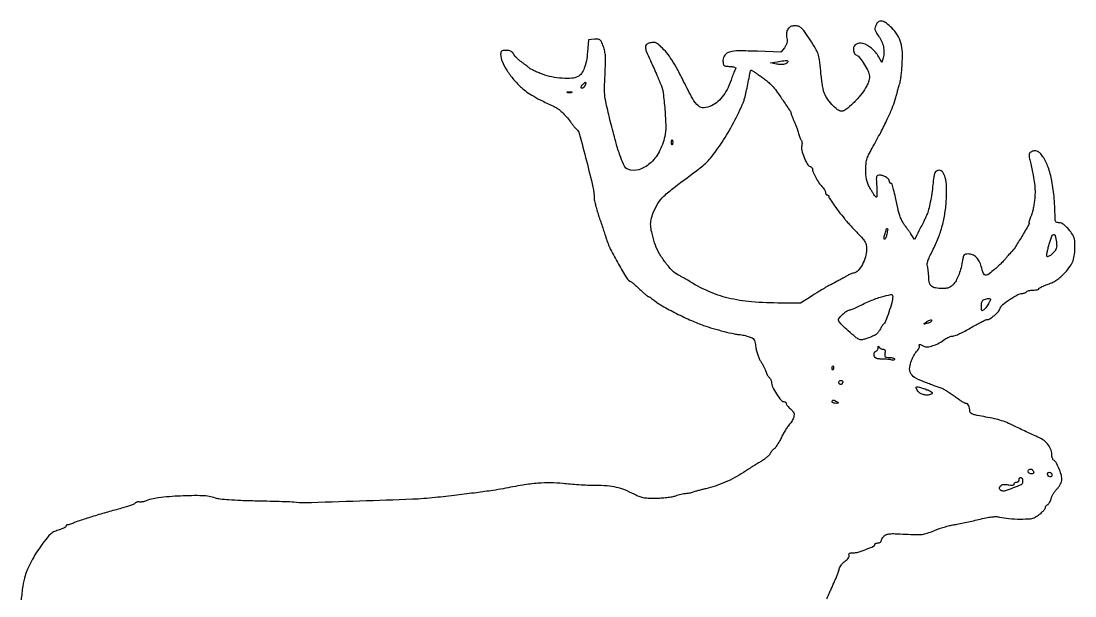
# Model space of a CAD drawing. Extents: x 0 to 666, y 1 to 701.
# Drawn here: x 24 to 666, y 351 to 701 of the extents above; entities that cross this region are included whole.
import ezdxf

# ---------------------------------------------------------------- set-up
doc = ezdxf.new("R2010")
doc.units = 0

msp = doc.modelspace()

# ---------------------------------------------------------------- linework, layer by layer
msp.add_lwpolyline([(514.696828, 348.957561, 0.047859), (515.677219, 350.80378, -0.003579), (516.424465, 352.572798, -0.001614), (517.428708, 354.882985, -0.001598), (518.504751, 357.315483, -0.002182), (519.490908, 359.5, 0.008851), (520.410235, 361.611119, 0.008065), (521.28432, 363.819559, 0.008097), (522.001707, 365.818599, 0.025757), (522.389575, 367.183606, -0.06863), (522.836892, 368.363429, -0.0353), (523.69134, 369.696461, -0.034278), (524.78186, 370.967494, -0.043624), (525.957216, 371.969535, 0.033176), (527.137792, 372.934229, 0.057272), (527.958729, 373.899152, 0.075857), (528.377212, 374.79014, 0.164995), (528.347839, 375.535929, -0.126905), (528.270233, 376.214053, -0.22538), (528.572899, 376.674146, -0.112559), (529.344845, 376.931165, -0.024312), (530.759659, 377, 0.072265), (533.920344, 377.459212, 0.020329), (538.648837, 379.074664, 0.012604), (543.264797, 380.99948, 0.295834), (544, 382.133325, -0.213738), (544.148488, 382.464817, -0.080072), (544.5875, 382.745414, -0.060915), (545.234266, 382.93647, -0.041412), (546, 383, 0.065448), (546.764581, 383.100511, 0.082843), (547.4125, 383.395097, 0.099075), (547.84589, 383.832092, 0.146983), (548, 384.345012, -0.098865), (548.12602, 384.976116, -0.037944), (548.533036, 385.777318, -0.035724), (549.120223, 386.604525, -0.036645), (549.814591, 387.332207, -0.10634), (551.258915, 388.166245, -0.058138), (553.273932, 388.565595, -0.029104), (556.494671, 388.634252, -0.005069), (562.569457, 388.348431, 0.006409), (569.336317, 388.048223, 0.038036), (572.871222, 388.205695, 0.05171), (575.8627, 388.886852, 0.017938), (580.004866, 390.46057, -0.016392), (582.907201, 391.573522, -0.01124), (586.265655, 392.652712, -0.011341), (589.550708, 393.546874, -0.02248), (592.197363, 394.078194, 0.010061), (595.025593, 394.573253, 0.003782), (598.966129, 395.376023, 0.003744), (603.244184, 396.314832, 0.004544), (607.239421, 397.261254, -0.009502), (611.75735, 398.284296, -0.021562), (615.214098, 398.844145, -0.028466), (617.920039, 399.008136, -0.05732), (620.042058, 398.771831, 0.033896), (625.806317, 397.855485, 0.021204), (632.634305, 397.531029, 0.017627), (638.938304, 397.721278, 0.125798), (641.815997, 398.661205, 0.018084), (644.377724, 400.421858, 0.032048), (646.333227, 402.076935, 0.037854), (647.633976, 403.534317, 0.164715), (648, 404.615252, -0.105899), (648.104499, 405.103111, -0.06659), (648.412926, 405.600563, -0.062368), (648.868269, 406.031817, -0.066912), (649.405704, 406.325442, 0.127473), (649.992878, 406.744618, 0.043655), (650.596606, 407.608458, 0.040009), (651.12401, 408.720787, 0.036659), (651.485872, 409.935675, -0.05419), (651.952037, 411.321555, -0.02692), (652.819913, 412.962139, -0.026356), (653.912785, 414.58345, -0.034912), (655.080168, 415.926322, 0.034352), (656.372783, 417.409899, 0.049423), (657.281592, 418.894607, 0.054599), (657.81816, 420.404623, 0.058149), (658, 421.962915, 0.074689), (657.58215, 424.744575, 0.027503), (656.205563, 428.478673, 0.025281), (654.493799, 431.944643, 0.12767), (653.01429, 433.491168, -0.114334), (652.625129, 433.877116, -0.049643), (652.297948, 434.533099, -0.0456), (652.075105, 435.331091, -0.045326), (652, 436.157888, 0.084046), (651.435991, 439.489528, 0.072293), (649.794337, 442.64491, 0.069729), (647.254579, 445.299472, 0.068803), (644.072015, 447.167938, -0.008875), (641.715371, 448.195679, -0.002713), (638.188728, 449.831949, -0.002714), (634.258858, 451.707408, -0.002965), (630.464079, 453.571614, 0.014018), (625.571575, 455.842258, 0.02274), (621.283617, 457.461235, 0.022981), (616.89897, 458.67279, 0.014716), (611.714079, 459.692588, -0.006128), (606.518003, 460.622199, -0.036396), (603.855401, 461.336351, -0.083792), (602.472882, 462.095221, -0.229297), (602, 463.072163, 0.047158), (601.818831, 464.988756, 0.070685), (601.275606, 466.576623, 0.093206), (600.464093, 467.629534, 0.184109), (599.492095, 468, -0.127183), (598.711126, 468.201919, -0.010246), (596.860091, 469.277806, -0.0133), (594.683769, 470.683833, -0.009816), (592.349084, 472.349979, 0.009131), (589.963067, 474.05769, 0.010602), (587.630668, 475.591584, 0.009703), (585.610608, 476.805557, 0.060308), (584.5, 477.276749, -0.014533), (583.313316, 477.656669, -0.002041), (580.891007, 478.521684, -0.00233), (578.032069, 479.570889, -0.001978), (575.022578, 480.704862, -0.027421), (569.103374, 483.342048, -0.118312), (566.201523, 485.833689, -0.166843), (565.276225, 488.877267, -0.07023), (566.033721, 493.143269, -0.024797), (566.730996, 494.965019, -0.020352), (567.648314, 496.836084, -0.020821), (568.634734, 498.48856, -0.049975), (569.530141, 499.596591, 0.034121), (570.294892, 500.483959, 0.04106), (570.880646, 501.416122, 0.045696), (571.225267, 502.260199, 0.155753), (571.217803, 502.846591, -0.109628), (571.136337, 503.63191, -0.381633), (571.486353, 503.94303, -0.121571), (572.337188, 503.730782, -0.017958), (573.884774, 502.839887, 0.174105), (576.028043, 502.375235, 0.046138), (579.496171, 503.163438, 0.043411), (583.333453, 504.796922, 0.044353), (586.801706, 507.058662, -0.039585), (587.917936, 507.801826, -0.031037), (589.230487, 508.429732, -0.031908), (590.532693, 508.861788, -0.064229), (591.604179, 509, 0.096588), (592.966858, 509.265715, 0.01211), (595.739539, 510.46875, 0.013879), (598.991526, 512.085416, 0.011104), (602.40382, 514, -0.007143), (605.754912, 515.9153, -0.009863), (608.81968, 517.53125, -0.006849), (611.412815, 518.789631, -0.109965), (612.357774, 519, 0.148127), (614.202709, 519.558833, 0.031238), (616.911867, 521.621294, 0.03284), (619.3818, 524.058858, 0.105136), (620.518869, 526.059452, -0.151153), (621.971543, 528.149615, -0.019115), (626.480343, 531.403823, -0.02024), (631.233515, 534.294996, -0.127178), (633.9604, 535, 0.047331), (634.741284, 535.074085, 0.046518), (635.499054, 535.29375, 0.050427), (636.125229, 535.616478, 0.110589), (636.5, 536, -0.159713), (636.95866, 536.386693, -0.035556), (637.947275, 536.70625, -0.033489), (639.196361, 536.926586, -0.026918), (640.559017, 537, 0.022968), (641.877763, 537.06061, 0.036745), (642.989211, 537.246039, 0.042209), (643.78663, 537.513073, 0.29931), (644, 537.837578, -0.271187), (644.241863, 538.250716, -0.014252), (645.653178, 538.990892, -0.01925), (647.471022, 539.794038, -0.01249), (649.627841, 540.587578, 0.028732), (652.578856, 541.783467, 0.039443), (655.061312, 543.209164, 0.036744), (657.415568, 545.088223, 0.02081), (659.988457, 547.678079, 0.031114), (663.097323, 551.53602, 0.067229), (664.860294, 554.907345, 0.062762), (665.733456, 558.771942, 0.024217), (666, 564.272008, 0.026738), (665.847514, 567.1214, 0.064247), (665.355738, 569.173179, 0.059934), (664.336001, 571.116293, 0.020869), (662.43305, 573.647008, 0.021255), (660.695588, 575.592486, 0.042946), (659.143204, 576.936213, 0.056323), (657.732352, 577.734873, 0.100986), (656.43305, 578, -0.048646), (655.353807, 578.10525, -0.106608), (654.595279, 578.432087, -0.134311), (654.145362, 578.983348, -0.101562), (653.977894, 579.75, 0.016112), (653.391589, 592.813397, 0.028725), (651.949235, 603.472034, 0.035299), (649.671446, 611.948853, 0.066954), (646.496127, 618.25, 0.04267), (644.619179, 620.543806, 0.110693), (642.842151, 621.706126, 0.141657), (641.022518, 621.84708, 0.090209), (639.039986, 621.045874, 0.124604), (638.345525, 620.313558, 0.119672), (638.069797, 619.327763, 0.056652), (638.193595, 617.757245, 0.009589), (638.824679, 614.811187, -0.006396), (640.559872, 606.956146, -0.021264), (641.413085, 601.738749, -0.029062), (641.679876, 597.403963, -0.023127), (641.478896, 592.720168, -0.015446), (641.132967, 589.851682, -0.013001), (640.594393, 586.839112, -0.013201), (639.958285, 584.113881, -0.035032), (639.318632, 582.220168, 0.005103), (638.732349, 580.775729, 0.007932), (638.259411, 579.517366, 0.003231), (637.881574, 578.439574, 0.203572), (637.895527, 578.243208, -0.254366), (637.860494, 576.873602, -0.003767), (633.642963, 569.696389, -0.008919), (629.498117, 563.035698, -0.058122), (626.989599, 560, 0.023748), (626.66262, 559.65544, 0.001713), (625.807255, 558.656873, 0.002399), (624.796502, 557.457076, 0.001811), (623.697313, 556.129782, -0.019271), (622.307106, 554.565612, -0.008665), (620.369376, 552.616417, -0.008563), (618.248694, 550.625318, -0.011541), (616.258666, 548.902037, -0.018309), (612.879312, 546.311701, -0.238003), (611.35921, 546.081863, -0.232443), (610.249012, 547.167087, -0.017499), (608.94699, 551.302747, 0.051619), (607.666038, 554.574651, 0.080724), (605.870369, 556.99954, 0.094267), (603.630494, 558.480888, 0.099409), (601.045313, 559, 0.041504), (599.377509, 558.861319, 0.163345), (598.479865, 558.382813, 0.128944), (597.93411, 557.385574, 0.022078), (597.50094, 555.25, -0.020296), (596.586122, 550.655917, -0.028858), (595.376525, 546.673022, -0.033021), (593.903843, 543.362519, -0.053783), (592.189418, 540.813264, -0.039412), (590.765671, 539.369131, -0.081108), (589.417802, 538.539292, -0.071899), (587.770421, 538.124875, -0.02573), (585.345365, 538, -0.032785), (580.996169, 538.285487, -0.137724), (578.612692, 539.306774, -0.166728), (577.361921, 541.293678, -0.054181), (576.929715, 544.785184, 0.013968), (576.846132, 546.735017, 0.013597), (576.653521, 548.694781, 0.013624), (576.390686, 550.405951, 0.048256), (576.088178, 551.473646, -0.13156), (575.941063, 552.794637, -0.04126), (576.404989, 554.74799, -0.029178), (577.439081, 557.382846, -0.010748), (579.190633, 560.973646, 0.024176), (582.675669, 568.633466, 0.028851), (585.178069, 576.160585, 0.028628), (586.811342, 583.97544, 0.023168), (587.687844, 592.5, 0.021867), (587.781784, 600.071816, 0.055549), (587.003122, 605.506642, 0.092977), (585.444216, 608.829086, 0.241186), (583.158015, 610, 0.149915), (581.67752, 609.545898, 0.145147), (580.683568, 608.334929, 0.064077), (580.011619, 605.916706, 0.01093), (579.432904, 601.164918, -0.012066), (578.771196, 595.832622, -0.012494), (577.859146, 590.600407, -0.012966), (576.82459, 586.048786, -0.037896), (575.796687, 583, -0.009828), (574.942749, 581.090839, -0.005244), (573.816098, 578.762875, -0.003393), (572.185085, 575.53612, -0.000946), (569.587263, 570.50556), (568.180751, 567.794506), (566.369675, 570.647253, 0.007638), (565.489046, 571.98866, 0.003629), (564.316339, 573.690131, 0.003596), (563.064278, 575.451707, 0.005092), (561.922808, 577, -0.042367), (560.834345, 578.73309, -0.021084), (559.743307, 581.0875, -0.020763), (558.811517, 583.638071, -0.028612), (558.204552, 586, 0.003962), (556.676091, 593.453866, 0.013633), (555.514904, 598.252033, 0.011911), (554.549915, 601.503244, 0.32542), (553.867489, 602, -0.130467), (553.53667, 602.087817, -0.100658), (553.254825, 602.334804, -0.088496), (553.065264, 602.704271, -0.074516), (553, 603.139757, 0.180882), (552.521417, 604.419386, 0.069663), (551.067582, 605.684005, 0.063406), (549.113023, 606.628559, 0.077702), (547.115633, 606.968197, 0.086536), (545.749918, 606.748772, 0.248357), (545.114293, 606.069186, 0.079357), (544.951523, 604.550034, 0.004946), (545.230353, 600.02459, -0.01094), (545.361239, 597.385216, -0.020622), (545.332308, 595.253041, -0.020316), (545.185753, 593.722043, -0.542514), (544.876586, 593.576274, -0.094994), (544.413076, 594.002051, -0.008311), (543.478852, 595.305789, -0.010668), (542.415272, 596.915752, -0.008096), (541.31597, 598.723811, -0.02691), (539.950544, 601.370512, -0.045199), (539.135584, 603.733263, -0.040739), (538.708995, 606.370405, -0.01768), (538.554105, 609.922127, -0.019854), (538.676686, 613.814973, -0.05177), (539.162782, 616.57022, -0.045654), (540.242342, 619.359188, -0.012758), (542.430206, 623.5, 0.006134), (547.657386, 633.083543, 0.011271), (551.639146, 641.029707, 0.013762), (554.544118, 647.63283, 0.027881), (556.389615, 653, -0.001232), (557.162326, 655.708585, -0.001155), (557.964929, 658.471875, -0.001149), (558.688262, 660.920073, -0.003977), (559.172725, 662.5, 0.036054), (559.575334, 664.193461, 0.007792), (560.012803, 667.173675, 0.008091), (560.41052, 670.647748, 0.007655), (560.704029, 674.197618, 0.025806), (560.82476, 681.944597, 0.059967), (559.924798, 687.673818, 0.072445), (557.839186, 692.341096, 0.055187), (554.335586, 696.717046, 0.032708), (551.129574, 699.528967, 0.102165), (548.560049, 700.773325, 0.180401), (546.560106, 700.553253, 0.15442), (545.035184, 699.065741, 0.048158), (544.238696, 697.156126, 0.120215), (544.149204, 695.657118, 0.093507), (544.762592, 694.05729, 0.022149), (546.375905, 691.683278, -0.055987), (548.136156, 688.6743, -0.051545), (549.244826, 685.265653, -0.052794), (549.614636, 681.789, -0.066281), (549.188883, 678.579568), (548.398666, 675.659136), (546.268395, 679.269676, 0.080989), (542.068669, 684.310045, 0.104651), (536.8141, 687.221417, 0.193427), (532.805223, 686.880975, 0.283213), (531, 683.949563, 0.042484), (531.106761, 682.69536, 0.058322), (531.426249, 681.610288, 0.06997), (531.917043, 680.796271, 0.131273), (532.534742, 680.348295, -0.133803), (534.44063, 678.951569, -0.022179), (537.139312, 675.234564, -0.025037), (539.539989, 671.170618, -0.07165), (540.63293, 668.085351, -0.061072), (540.760567, 666.395823, -0.056882), (540.483683, 664.682598, -0.044264), (539.744788, 662.733409, -0.019288), (538.442452, 660.288138, -0.039381), (535.166108, 655.567025, -0.027727), (530.80233, 650.795879, -0.023761), (526.446643, 646.921287, -0.171527), (523.840117, 646, -0.170987), (521.295511, 646.896398, -0.03693), (517.832371, 650.130569, -0.038911), (514.699115, 654.102004, -0.07634), (512.996327, 657.739708, -0.026251), (512.515053, 659.768431, -0.00703), (511.965813, 663.039164, -0.007104), (511.446081, 666.77854, -0.007285), (511.037601, 670.5, 0.009021), (510.262996, 677.338096, 0.048897), (509.418038, 680.970443, 0.053062), (507.909608, 684.239666, 0.011759), (504.62084, 689.463986, 0.007046), (501.126745, 694.57738, 0.056561), (499.236203, 696.704688, 0.114613), (497.478029, 697.672105, 0.068808), (495.106612, 698, 0.109674), (492.71112, 697.468157, 0.144177), (491.040941, 695.993429, 0.121451), (490.258593, 693.627616, 0.065869), (490.424622, 690.550105, -0.041335), (490.599417, 688.856132, -0.067846), (490.433861, 687.426444, -0.06633), (489.887408, 686.071048, -0.037722), (488.900653, 684.60083), (486.768987, 681.890856), (472.634494, 682.458423, 0.009791), (461.16859, 682.694103, 0.063515), (455.448512, 681.970184, 0.161705), (452.602319, 680.13225, 0.170828), (451.5, 677, 0.025986), (451.612482, 674.837229, 0.188227), (452.080916, 673.928648, 0.149175), (453.101395, 673.464942, 0.014627), (455.821814, 673.188993, -0.01379), (457.874545, 672.984244, -0.07279), (458.96131, 672.680761, -0.233159), (459.324442, 672.245254, -0.230621), (459.202136, 671.688993, 0.05457), (458.758872, 670.983093, 0.011899), (458.161967, 669.674267, 0.012262), (457.541385, 668.11856, 0.011481), (456.983226, 666.5, -0.031928), (454.636061, 660.501064, -0.047861), (451.783107, 655.658937, -0.054429), (448.396335, 651.926157, -0.0642), (444.453884, 649.246396, -0.101099), (439.953406, 648.01418, -0.199365), (436.503854, 649.187405, -0.087234), (433.052748, 653.495799, -0.010951), (427.517342, 664.143072, 0.008915), (423.578444, 671.795474, 0.021725), (420.336094, 677.246083, 0.027974), (417.205626, 681.485847, 0.029922), (413.68649, 685.25, 0.022997), (411.634858, 687.024933, 0.097696), (410.196978, 687.759769, 0.105864), (408.647754, 687.863311, 0.029416), (406.25, 687.369714, 0.137432), (404.6919, 686.446321, 0.213536), (404.176537, 684.998167, 0.07772), (404.780582, 682.463847, 0.009494), (407.052921, 677.208299, -0.000729), (408.283717, 674.493339, -0.000823), (409.457301, 671.883063, -0.00075), (410.448253, 669.660319, -0.004518), (410.950962, 668.5, 0.001796), (411.386961, 667.478447, 0.000593), (412.03474, 665.980553, 0.00059), (412.757069, 664.321062, 0.00067), (413.453656, 662.731669, -0.070339), (414.999451, 657.230933, -0.01374), (416.091148, 646.97303, -0.014296), (416.608339, 636.629435, -0.060532), (415.993064, 630.469051, -0.067739), (412.528013, 621.142853, -0.089119), (406.910423, 614.034311, -0.110785), (400.205559, 610.340152, -0.163772), (393.553012, 610.618031, -0.186555), (391.495042, 612.479394, -0.027324), (389.199662, 617.731621, -0.021122), (386.577153, 625.775953, -0.006716), (383.342134, 637.962558, -0.003653), (380.56583, 649.369991, -0.027263), (379.584966, 654.856217, -0.035318), (379.32508, 659.868873, -0.008484), (379.623037, 668.193935, 0.005339), (379.921035, 675.273727, 0.023392), (379.856633, 679.459203, 0.037711), (379.429576, 682.544422, 0.037987), (378.54448, 685.522703, 0.014643), (377.375374, 688.334077, 0.11978), (376.527387, 689.422637, 0.158523), (375.377195, 689.850511, 0.031245), (373.146593, 689.8042), (369.5, 689.5), (368.939184, 682, -0.027556), (368.230374, 676.56713, -0.047448), (366.972095, 672.185683, -0.059846), (365.232565, 668.955826, -0.116984), (363.055391, 667.029644, -0.108862), (359.427768, 666.007972, -0.031103), (353.546824, 666.034623, -0.031402), (347.129384, 666.870368, -0.041953), (341.48015, 668.471251, -0.009171), (338.863973, 669.511144, -0.01086), (336.432719, 670.592204, -0.009782), (334.426796, 671.585235, -0.065539), (333.517055, 672.221251, 0.016545), (332.752524, 672.87565, 0.004496), (331.501029, 673.858742, 0.004544), (330.060151, 674.949061, 0.004708), (328.616559, 676, -0.022606), (327.185578, 677.122242, -0.019347), (325.782549, 678.426563, -0.019789), (324.599524, 679.712915, -0.051335), (323.887845, 680.75, 0.065489), (323.125807, 681.795958, 0.088158), (322.184048, 682.489134, 0.076692), (320.958668, 682.875669, 0.038138), (319.33102, 683, 0.023845), (317.474592, 682.911418, 0.140397), (316.576614, 682.558643, 0.184176), (316.131477, 681.837831, 0.047274), (316, 680.45034, 0.105419), (316.873061, 676.355448, 0.035757), (319.763202, 670.95791, 0.033923), (323.884053, 665.316862, 0.034359), (328.713564, 660.310514, 0.03112), (332.041179, 657.660822, 0.021285), (336.115673, 655.062513, 0.016341), (341.407864, 652.223134, 0.007141), (348.598241, 648.789814, -0.050229), (350.942918, 647.411081, -0.029833), (353.441785, 645.34198, -0.026488), (356.004516, 642.680996, -0.019821), (358.545401, 639.5, 0.004388), (359.720905, 637.931447, 0.005839), (360.818223, 636.527977, 0.004214), (361.759155, 635.373148, 0.057714), (362.149635, 634.999496, -0.166424), (363.912341, 632.383247, -0.002917), (368.31658, 615.641047, -0.005988), (372.205342, 599.710455, -0.056923), (373, 592.752992, 0.056757), (373.166331, 591.29241, 0.008252), (373.887879, 588.38533, 0.009252), (374.865302, 584.964297, 0.007808), (376.022568, 581.381353, -0.000769), (377.260851, 577.724429, -0.000779), (378.48208, 574.080773, -0.000757), (379.534869, 570.907341, -0.003199), (380.15092, 569, 0.036432), (383.008577, 561.821337, 0.016299), (387.743489, 552.820553, 0.010709), (392.80224, 544.348365, 0.154131), (395.439121, 542.103626, -0.073644), (396.007224, 541.758121, -0.005125), (397.437001, 540.54481, -0.00719), (399.112939, 539.050072, -0.005345), (400.921648, 537.353626, 0.007081), (402.712692, 535.685399, 0.010483), (404.333335, 534.278878, 0.005987), (405.723496, 533.150463, 0.169051), (406.155801, 533, -0.135341), (406.563316, 532.887635, -0.011995), (407.473993, 532.31404, -0.014982), (408.54022, 531.559219, -0.011117), (409.673275, 530.664818, 0.045354), (414.439693, 527.405244, 0.01023), (423.117062, 522.791246, 0.011179), (432.342178, 518.381684, 0.024063), (439.668901, 515.494176, 0.011354), (445.428806, 513.683412, 0.007442), (452.139761, 511.847754, 0.005243), (458.426143, 510.298495, 0.057851), (460.997366, 510, -0.038465), (462.039385, 509.919718, -0.012114), (463.578424, 509.642818, -0.012021), (465.286681, 509.249536, -0.01305), (466.927505, 508.784062, -0.028524), (469.272465, 507.902614, -0.135927), (470.369076, 507.003461, -0.107956), (470.976088, 505.562682, -0.014842), (471.478581, 502.325138, 0.029893), (471.90813, 500.017892, 0.023017), (472.6403, 497.563099, 0.023497), (473.559263, 495.281361, 0.041617), (474.554278, 493.515155, -0.017316), (475.525798, 491.971061, -0.014793), (476.443229, 490.281251, -0.015044), (477.185891, 488.694363, -0.040454), (477.585567, 487.515097, 0.036942), (477.922261, 486.498253, 0.029149), (478.428649, 485.45498, 0.029959), (479.01672, 484.537647, 0.062106), (479.598113, 483.918573, -0.063656), (480.134739, 483.34362, -0.044301), (480.588196, 482.578924, -0.044522), (480.89721, 481.752246, -0.067285), (481, 480.991862, 0.114997), (481.696552, 478.003344, 0.031058), (484.12972, 473.754441, 0.027111), (486.975297, 469.903495, 0.223674), (488.89392, 469, -0.093659), (489.316134, 468.920211, -0.096518), (489.675089, 468.69216, -0.099104), (489.915348, 468.351897, -0.104691), (490, 467.952034, 0.143294), (490.159086, 467.408327, 0.02584), (490.778855, 466.541965, 0.026001), (491.636293, 465.57342, 0.020957), (492.651421, 464.623412, -0.031635), (493.954335, 463.350851, -0.087788), (494.630714, 462.269146, -0.10317), (494.835991, 461.128548, -0.054644), (494.639316, 459.699055, -0.04163), (494.24927, 458.557026, -0.026998), (493.621476, 457.309749, -0.027122), (492.870676, 456.149976, -0.045498), (492.106091, 455.277677, 0.051568), (491.189964, 454.20659, 0.011665), (489.874023, 452.2033, 0.011965), (488.458396, 449.808923, 0.011357), (487.133093, 447.308027, -0.011459), (485.844615, 444.877825, -0.014525), (484.53927, 442.697588, -0.012558), (483.359415, 440.949237, -0.105086), (482.660881, 440.308027, 0.060137), (482.053751, 439.843254, 0.025108), (481.352051, 439.085637, 0.024401), (480.673884, 438.19003, 0.02901), (480.127592, 437.281375, -0.075326), (479.36701, 436.246226, -0.022359), (477.915341, 434.915271, -0.021883), (476.128329, 433.546667, -0.021999), (474.231608, 432.342066, 0.006216), (472.022706, 431.035141, 0.003101), (469.257669, 429.328834, 0.003077), (466.415795, 427.526249, 0.004528), (463.943435, 425.904789, -0.024855), (458.701002, 422.763578, -0.020774), (452.853866, 419.949308, -0.020837), (446.815689, 417.63941, -0.025551), (441, 416.013489, 0.005672), (438.725841, 415.474124, 0.005499), (436.440866, 414.877976, 0.00544), (434.442641, 414.309674, 0.020174), (433.202947, 413.887387, -0.025835), (432.163065, 413.546245, -0.016857), (430.933538, 413.256247, -0.016963), (429.712178, 413.054136, -0.030819), (428.702947, 412.984944, 0.042093), (427.587122, 412.883155, 0.013866), (425.972116, 412.551001, 0.013701), (424.19303, 412.081593, 0.015106), (422.5, 411.528836, -0.041941), (420.417073, 410.970368, -0.014007), (417.295313, 410.498201, -0.013829), (413.793874, 410.166518, -0.015344), (410.398939, 410.043893, -0.011894), (405.87062, 410.12708, -0.038288), (402.880441, 410.483673, -0.047311), (400.331674, 411.243662, -0.026487), (397.398939, 412.614671, 0.027171), (391.761289, 415.240791, 0.040217), (386.556077, 416.857858, 0.036763), (380.823209, 417.708627, 0.018431), (373.5, 417.979529, -0.009253), (368.982285, 418.063671, -0.005626), (363.646875, 418.321998, -0.005636), (358.359407, 418.697532, -0.00991), (354, 419.143728, 0.028313), (346.625043, 419.625305, 0.023381), (338.75143, 419.324724, 0.018745), (329.433375, 418.178494, 0.00884), (317.5, 416.037027, -0.012866), (311.275194, 414.971635, -0.003416), (301.293135, 413.596004, -0.003252), (289.2641, 412.10146, -0.002438), (276, 410.606536, -0.016809), (262.165522, 409.584523, -0.001826), (230.201469, 408.418145, -0.000871), (196.391935, 407.366992, -0.047182), (190, 407.782772, 0.031492), (188.877736, 407.891167, 0.000542), (182.721802, 408.08971, 0.001376), (175.551115, 408.293457, 0.000915), (167.329539, 408.489362, -0.00388), (157.620872, 408.778301, -0.009028), (150.353973, 409.182517, -0.01052), (145.009811, 409.689924, -0.054075), (142.112237, 410.349287, 0.077454), (134.323545, 411.744016, 0.017543), (120.852269, 411.575787, 0.018149), (107.337001, 410.439684, 0.065801), (99, 408.296941, -0.044797), (98.289623, 408.082284, -0.024192), (97.386109, 407.940607, -0.023906), (96.444664, 407.884656, -0.034502), (95.612285, 407.932502, 0.055204), (94.841301, 407.944914, 0.055013), (94.085344, 407.788433, 0.060247), (93.455673, 407.496309, 0.116142), (93.065022, 407.105208, -0.155648), (92.472087, 406.597206, -0.010887), (90.409975, 405.778794, -0.014602), (87.855677, 404.912899, -0.010441), (84.952737, 404.088336, 0.005287), (76.568474, 401.799956, 0.004677), (67.88348, 399.242495, 0.004091), (60.234959, 396.843727, 0.024766), (56.348871, 395.373832, -0.011594), (55.061874, 394.847891, -0.013028), (53.800593, 394.403563, -0.012355), (52.712112, 394.081183, -0.065904), (52.098871, 394, 0.086213), (51.679266, 393.927107, 0.093975), (51.322793, 393.717572, 0.100281), (51.084368, 393.405303, 0.113536), (51, 393.038544, -0.247062), (50.770652, 392.602725, -0.032124), (49.838219, 392.046681, -0.031372), (48.560171, 391.490028, -0.021257), (47.045002, 391.012118, 0.040587), (44.066176, 389.944423, 0.071354), (41.864631, 388.540253, 0.047313), (39.607573, 386.193956, 0.009585), (36.096565, 381.597336, 0.018385), (32.899711, 376.88777, 0.017121), (29.976384, 371.844851, 0.017904), (27.611658, 367.015124, 0.035245), (26.150377, 363, 0.03166), (24.761577, 356.648929, 0.014988), (23.740905, 348.32501, 0.014959)], format="xyb")
for points in [[(491, 676.106989, -0.256551), (490.471506, 675.144782, -0.091503), (488.968026, 674.537707, -0.062914), (486.741017, 674.36902, -0.038149), (484.115757, 674.702425), (480.5, 675.445108), (484.5, 676.080648, -0.002594), (488.574191, 676.706327, -0.035801), (490.061661, 676.819029, -0.150825), (490.729939, 676.615712, -0.248976)], [(473.699868, 667.794715, -0.01397), (475.744894, 666.344948, -0.010399), (477.921598, 664.636597, -0.01053), (479.908216, 662.938418, -0.023354), (481.331102, 661.544715, -0.030253), (484.053575, 658.236483, -0.006805), (488.25989, 652.275173, -0.002714), (492.582165, 645.895067, -0.148582), (493, 644.52003, 0.089947), (493.075279, 644.104954, 0.00467), (493.566029, 642.832752, 0.007278), (494.188745, 641.326643, 0.005213), (494.926909, 639.660445, -0.010648), (495.716788, 637.823861, -0.008367), (496.496638, 635.80207, -0.008473), (497.15856, 633.897335, -0.02055), (497.564796, 632.465309, 0.017746), (497.903487, 631.245383, 0.01689), (498.332819, 630.03197, 0.017112), (498.784823, 628.986495, 0.055733), (499.180947, 628.345653, -0.100713), (499.486484, 627.735494, -0.043662), (499.646363, 626.837677, -0.040858), (499.653776, 625.820733, -0.042907), (499.49425, 624.833113, 0.128537), (499.520449, 622.150838, 0.030136), (500.969889, 617.858973, 0.028155), (502.886935, 613.810464, 0.178318), (504.573083, 612.333582, -0.056208), (505.118771, 612.050389, -0.058143), (505.580843, 611.655503, -0.064523), (505.895063, 611.214072, -0.123053), (506, 610.79414, 0.105556), (506.403284, 608.905131, 0.018684), (508.013579, 605.638784, 0.021221), (509.95182, 602.389321, 0.050376), (511.721927, 600.204545, -0.028706), (512.593781, 599.218873, -0.030234), (513.330816, 598.156108, -0.031716), (513.848207, 597.168316, -0.105156), (514, 596.454545, 0.066978), (514.074816, 595.898538, 0.083889), (514.29375, 595.427273, 0.099491), (514.618657, 595.112107, 0.143944), (515, 595, -0.098154), (515.381651, 594.92435, -0.097732), (515.70625, 594.708792, -0.09815), (515.923626, 594.386976, -0.09993), (516, 594.008653, 0.149008), (516.335161, 592.908986, 0.005678), (518.790218, 589.343705, 0.009647), (521.884315, 585.132741, 0.006316), (525.604112, 580.394941, 0.011459), (526.928892, 578.825795, 0.00365), (528.971145, 576.550031, 0.00364), (531.284128, 574.046977, 0.004051), (533.553017, 571.666181, -0.010837), (536.674935, 568.299973, -0.057093), (538.120309, 566.24087, -0.084419), (538.786414, 564.293193, -0.040295), (539, 561.647193, -0.071743), (538.359783, 557.20827, -0.053857), (536.46208, 552.644769, -0.056724), (533.870254, 548.975839, -0.153265), (531.162941, 547.359314, 0.016515), (530.070102, 547.060219, 0.016037), (528.988489, 546.687029, 0.016169), (528.059812, 546.298055, 0.05555), (527.5, 545.96251, -0.032949), (526.827363, 545.516918, -0.002838), (525.03125, 544.503903, -0.003734), (522.870882, 543.3226, -0.002888), (520.5, 542.066682, 0.002967), (516.054115, 539.710684, 0.0094), (513.118392, 538.060708, 0.007971), (510.007167, 536.166973, 0.001679), (504.636047, 532.753919), (498.772094, 529), (487.136047, 529.071149, -0.01884), (468.779745, 529.875501, -0.039357), (454.666356, 532.155135, -0.045394), (442.421022, 536.34313, -0.035292), (430, 542.981376, 0.011616), (429.169545, 543.477075, 0.002751), (427.761224, 544.263729, 0.00283), (426.13216, 545.149973, 0.002788), (424.485019, 546.022213, -0.080232), (420.479639, 549.014063, -0.032916), (416.079416, 554.203166, -0.032737), (412.217406, 560.201244, -0.051682), (409.81766, 565.824824, -0.013735), (408.037566, 572.19243, -0.049885), (407.429263, 576.345356, -0.066375), (407.737848, 579.891501, -0.039047), (408.986996, 583.96701, -0.043623), (411.864263, 589.73586, -0.064232), (415.412175, 594.140053, -0.029073), (421.674529, 599.482, -0.002844), (437.589607, 611.391712, 0.06356), (443.874187, 617.409227, 0.024852), (450.969235, 627.130853, 0.023366), (457.930234, 638.901982, 0.022036), (463.911323, 651.5, 0.035637), (464.657411, 653.692871, 0.006986), (465.659201, 657.738647, 0.007451), (466.683411, 662.454616, 0.007214), (467.578479, 667.25, -0.008218), (467.849806, 668.687637, -0.013329), (468.132834, 669.898438, -0.00699), (468.405736, 670.883488, -0.333208), (468.561159, 671, -0.138718), (468.7985, 670.932861, -0.001587), (470.210318, 670.058448, -0.004719), (471.835594, 669.023242, -0.003043)], [(367.41655, 661.643128, -0.088972), (366.837203, 660.685089, -0.105882), (365.990463, 660.056681, -0.213911), (365.319117, 660.052645, -0.297144), (365, 660.542206, -0.166395), (365.235872, 661.231354, -0.021665), (366.254303, 662.433482, -0.017953), (367.355664, 663.542165, -0.395107), (367.773539, 663.542269, -0.229833), (367.846169, 663.353141, -0.025168), (367.781508, 662.878791, -0.026719), (367.638198, 662.291219, -0.01844)], [(359.25, 657.337719, -0.057986), (358.679992, 657.181385, -0.037979), (358, 657.12966, -0.037979), (357.320008, 657.181385, -0.057986), (356.75, 657.337719, -0.174857), (356.540618, 657.525001, -0.447206), (356.601562, 657.693942, -0.078554), (357.10856, 657.810911, -0.017491), (358, 657.842105, -0.017491), (358.89144, 657.810911, -0.078554), (359.398438, 657.693942, -0.447206), (359.459382, 657.525001, -0.174857)], [(420.662281, 625.75, -0.174857), (420.474999, 625.540618, -0.447206), (420.306058, 625.601562, -0.078554), (420.189089, 626.10856, -0.017491), (420.157895, 627, -0.017491), (420.189089, 627.89144, -0.078554), (420.306058, 628.398438, -0.447206), (420.474999, 628.459382, -0.174857), (420.662281, 628.25, -0.057986), (420.818615, 627.679992, -0.037979), (420.87034, 627, -0.037979), (420.818615, 626.320008, -0.057986)], [(551.381944, 571.159722, -0.02234), (551.083046, 569.949165, -0.033479), (550.706098, 568.928168, -0.035568), (550.309747, 568.18814, -0.257468), (549.968601, 568, -0.389791), (549.732483, 568.217051, -0.0419), (549.732201, 569.027874, -0.03433), (549.905218, 570.157098, -0.019281), (550.26112, 571.499147, -0.007663), (551.174319, 574.319761, -0.40418), (551.637037, 574.557229, -0.377552), (551.923238, 574.095338, -0.007528)], [(654.700389, 566.197103, -0.027059), (654.880134, 563.933108, -0.082233), (654.666944, 562.408991, -0.087505), (653.983291, 561.088214, -0.033311), (652.613091, 559.522182, -0.025192), (651.542215, 558.554102, -0.0366), (650.49965, 557.823129, -0.040419), (649.613203, 557.386671, -0.236862), (649.111387, 557.431159, -0.28853), (648.859437, 557.945598, -0.015005), (649.121399, 559.854352, -0.019949), (649.616367, 562.219586, -0.012772), (650.369769, 564.923667, -0.011709), (651.975529, 569.758095, -0.239609), (653.061157, 570.782401, -0.435402), (653.992465, 570.230076, -0.020218)], [(554.964378, 533.25, -0.053137), (554.349307, 529.278077, -0.016993), (552.616583, 523.550948, -0.013223), (550.57353, 518.026449, -0.124878), (549.098702, 516, 0.069888), (548.789014, 515.659508, 0.010097), (548.274564, 514.871396, 0.011282), (547.702569, 513.90748, 0.009437), (547.138334, 512.860071, -0.061499), (545.92806, 511.083761, -0.07221), (544.378579, 509.763507, -0.048107), (542.042083, 508.590199, -0.012872), (538.121661, 507.187966, -0.05879), (535.920766, 506.74112, -0.134916), (534.272174, 507.050235, -0.062598), (532.299823, 508.338499, -0.005734), (527.870733, 512.18484, -0.006544), (524.091617, 515.633089, -0.046858), (522.455012, 517.482566, -0.125683), (521.941977, 518.764403, -0.202004), (522.249071, 519.882756, -0.030285), (523.917771, 521.757997, -0.030815), (525.791636, 523.406318, -0.031347), (527.562095, 524.610198, -0.127926), (528.801882, 524.966731, 0.07352), (529.525364, 525.092654, 0.013422), (530.807658, 525.554843, 0.014179), (532.29058, 526.183812, 0.012456), (533.801882, 526.922095, -0.019914), (541.283548, 530.439744, -0.027288), (548.283903, 532.956387, -0.026754), (553.779096, 534.284024, -0.483615)], [(613.591617, 529.177167, -0.021479), (612.917951, 528.001134, -0.017502), (612.100679, 526.801781, -0.01785), (611.268994, 525.74952, -0.04341), (610.565937, 525.054723, -0.051363), (609.708809, 524.480719, -0.379297), (609.26876, 524.587293, -0.143041), (609.04056, 525.266871, -0.009953), (609, 527.304231, -0.028261), (609.094817, 528.980403, -0.07484), (609.405484, 530.136967, -0.109532), (609.951344, 530.885605, -0.117277), (610.75, 531.310674, -0.012457), (613.410145, 531.935487, -0.215705), (614.259674, 531.746303, -0.338298), (614.451675, 531.064125, -0.0248)], [(578.574601, 518.120707, -0.104665), (578.214736, 517.743704, -0.030882), (577.525286, 517.331983, -0.029525), (576.672703, 516.953736, -0.027919), (575.765584, 516.670443, -0.00288), (574.238395, 516.294905, -0.38002), (574.081416, 516.378831, -0.329262), (574.135017, 516.56338, -0.002577), (575.44113, 517.549737, -0.032453), (576.92746, 518.516696, -0.083104), (578.13122, 518.950743, -0.334583), (578.602517, 518.713996, -0.258836)], [(548.944661, 501, -0.081229), (549.774633, 500.86427, -0.194147), (550.240505, 500.465678, -0.13496), (550.397316, 499.73445, -0.032971), (550.244751, 498.5, 0.037483), (550.083411, 497.090289, 0.216124), (550.359511, 496.412205, 0.169509), (551.104422, 496.077228, 0.021695), (552.883423, 496, -0.033751), (554.077194, 495.919326, -0.051631), (555.084505, 495.674822, -0.067046), (555.778375, 495.317821, -0.245172), (556, 494.893011, -0.168247), (555.871528, 494.522024, -0.150596), (555.53535, 494.289503, -0.107411), (555.023615, 494.242209, -0.061217), (554.418213, 494.393011, 0.053084), (553.536053, 494.628005, 0.012867), (552.037486, 494.821697, 0.013055), (550.297699, 494.955399, 0.012648), (548.534844, 495, -0.018712), (546.264602, 495.084993, -0.082113), (544.965484, 495.401118, -0.136348), (544.183031, 496.025593, -0.092869), (543.694254, 497.061172, -0.057833), (543.569255, 497.946643, -0.088078), (543.68578, 498.712456, -0.104671), (544.033272, 499.298406, -0.115642), (544.577623, 499.66816, 0.088015), (545.12742, 499.99921, 0.063091), (545.605368, 500.536278, 0.061901), (545.94268, 501.188075, 0.076625), (546.078947, 501.856989, -0.018903), (546.136041, 502.52067, -0.216883), (546.269868, 502.738573, -0.432325), (546.440858, 502.699755, -0.036995), (546.662281, 502.25, 0.106952), (546.987042, 501.771839, 0.065098), (547.540789, 501.367188, 0.060732), (548.227226, 501.093222, 0.064697)], [(518.683114, 488.8125, -0.054073), (518.461564, 488.395823, -0.470617), (518.279315, 488.37858, -0.168741), (518.137993, 488.670344, -0.018894), (518.078947, 489.416667, -0.028489), (518.089945, 490.112848, -0.077125), (518.200665, 490.592839, -0.208169), (518.385309, 490.77538, -0.296942), (518.604167, 490.729167, -0.126455), (518.797407, 490.402231, -0.060344), (518.876576, 489.916927, -0.05415), (518.839148, 489.359369, -0.051402)], [(524.36383, 480.505744, -0.064087), (524.077963, 479.975437, -0.094924), (523.695897, 479.612949, -0.122111), (523.281217, 479.472387, -0.160704), (522.895215, 479.564761, -0.117169), (522.179081, 480.282977, -0.198008), (522.045923, 481.109611, -0.21), (522.531694, 481.754977, -0.128597), (523.468615, 482, -0.094172), (524.02676, 481.893936, -0.165347), (524.381367, 481.593244, -0.151817), (524.497106, 481.117056, -0.076022)], [(575.771696, 476.343088, -0.014966), (577.706588, 475.537004, -0.065497), (578.757136, 474.884969, -0.202328), (579.044042, 474.340867, -0.279871), (578.805129, 473.858401, -0.102502), (576.864372, 473.125828, -0.074723), (574.552193, 473.108547, -0.07508), (572.348215, 473.770023, -0.105702), (570.722241, 475.011431, -0.046101), (569.213115, 477.143483, -0.494443), (569.563135, 477.984078, -0.145328), (571.315195, 477.930126, -0.011348)], [(521, 469, -0.023197), (521.728886, 468.479509, -0.409657), (521.762149, 468.218347, -0.220444), (521.444209, 468.050422, -0.011293), (520.25, 468.015313, -0.042523), (519.388595, 468.082804, -0.062416), (518.660938, 468.298248, -0.082215), (518.167975, 468.618823, -0.210568), (518, 469, -0.163584), (518.224247, 469.667076, -0.234725), (518.772965, 469.939692, -0.112355), (519.698623, 469.729028, -0.031558)], [(640.541119, 426.933469, -0.113371), (640.863615, 425.985128, -0.261672), (640.573555, 425.317483, -0.188422), (639.724488, 425.076451, -0.067736), (638.479746, 425.369399, -0.067341), (637.911954, 425.680239, -0.097937), (637.527978, 426.100609, -0.123144), (637.385628, 426.560991, -0.153283), (637.495635, 426.992937, -0.104938), (638.182705, 427.71195, -0.155876), (639.01095, 427.958873, -0.152164), (639.843686, 427.681493, -0.098738)], [(652, 424.416667, -0.190724), (651.653027, 423.540134, -0.244413), (650.846361, 423.257027, -0.165501), (649.877068, 423.749304, -0.113253), (649.229167, 424.8125, -0.134046), (649.204183, 425.264262, -0.144529), (649.414714, 425.651172, -0.119977), (649.841384, 425.910766, -0.077096), (650.416667, 426, -0.099038), (651.020927, 425.879125, -0.097945), (651.534896, 425.534896, -0.097945), (651.879125, 425.020927, -0.099038)], [(634.075, 421.725, 0.012244), (634.046098, 421.358025, 0.004294), (634.022031, 420.829707, 0.00426), (634.005497, 420.247957, 0.004973), (634, 419.695278, -0.296233), (633.212954, 418.483429, -0.012943), (628.330209, 416.459656, -0.016517), (623.395414, 414.747256, -0.156951), (621.189478, 414.770174, -0.168961), (620.312692, 415.445762, -0.168748), (620.043894, 416.520031, -0.14954), (620.494773, 417.629367, -0.131109), (621.510938, 418.365824, -0.068756), (622.29509, 418.548693, -0.023959), (623.456075, 418.599701, -0.02327), (624.755686, 418.533971, -0.025088), (626.010938, 418.347812, 0.026306), (627.285753, 418.161924, 0.066792), (628.218611, 418.200371, 0.118223), (628.786563, 418.447173, 0.235598), (629, 418.875, -0.13236), (629.115594, 419.304015, -0.100566), (629.440625, 419.669531, -0.087856), (629.926833, 419.915432, -0.073375), (630.5, 420, 0.104701), (631.072341, 420.121178, 0.099106), (631.559375, 420.465104, 0.096515), (631.885796, 420.978941, 0.09365), (632, 421.583333, -0.068789), (632.080011, 422.162149, -0.111851), (632.315781, 422.596302, -0.14464), (632.666378, 422.817693, -0.150547), (633.075, 422.808333, -0.059365), (633.480459, 422.617283, -0.06671), (633.812187, 422.342292, -0.076449), (634.023274, 422.028942, -0.136666)]]:
    msp.add_lwpolyline(points, format="xyb", close=True)

doc.saveas('drawing.dxf')
